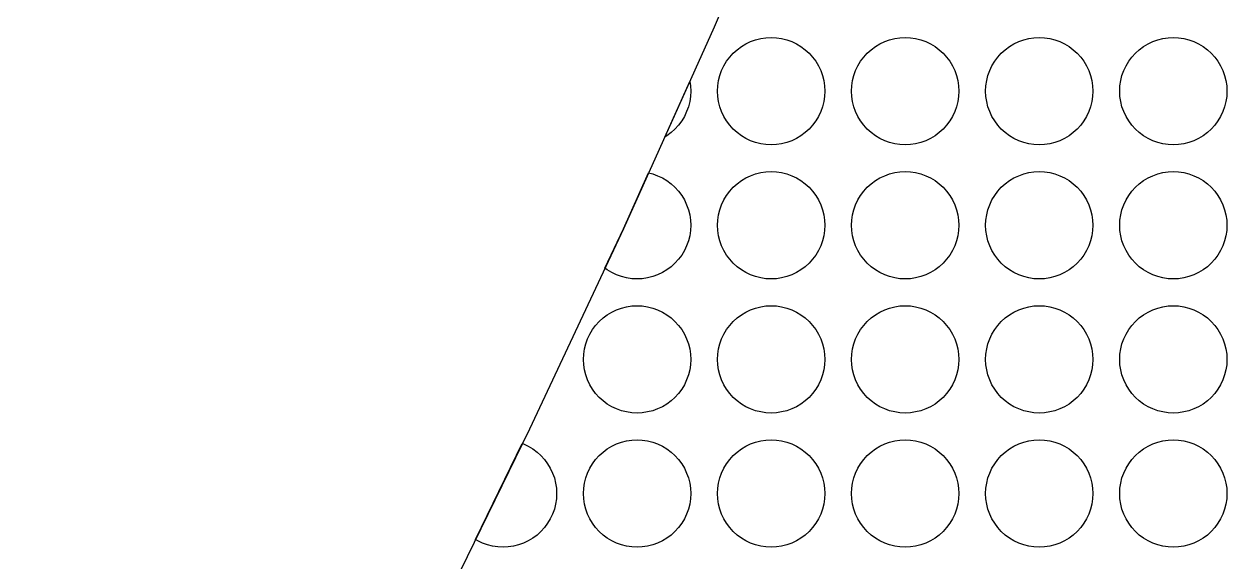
# Model space of a CAD drawing. Header units: millimetres. Extents: x 16 to 138, y -290 to -202.
# Drawn here: x 19.82 to 42.26, y -255.72 to -245.69 of the extents above; entities that cross this region are included whole.
import ezdxf

# ---------------------------------------------------------------- set-up
doc = ezdxf.new("R2010")
doc.units = ezdxf.units.MM
doc.layers.add('background', color=7, linetype='Continuous')
doc.layers.add('outline_2', color=3, linetype='Continuous')

msp = doc.modelspace()

# ---------------------------------------------------------------- linework, layer by layer
at = {"layer": 'background'}
for points in [[(34.755, -246.943), (34.751, -247.041), (34.736, -247.138), (34.712, -247.233), (34.679, -247.325), (34.637, -247.414), (34.587, -247.498), (34.528, -247.577), (34.462, -247.65), (34.39, -247.716), (34.311, -247.774), (34.227, -247.824), (34.138, -247.866), (34.046, -247.899), (33.95, -247.923), (33.853, -247.938), (33.755, -247.943), (33.657, -247.938), (33.56, -247.923), (33.465, -247.899), (33.373, -247.866), (33.284, -247.824), (33.2, -247.774), (33.121, -247.716), (33.048, -247.65), (32.982, -247.577), (32.924, -247.498), (32.873, -247.414), (32.831, -247.325), (32.798, -247.233), (32.775, -247.138), (32.76, -247.041), (32.755, -246.943), (32.76, -246.845), (32.775, -246.747), (32.798, -246.652), (32.831, -246.56), (32.873, -246.471), (32.924, -246.387), (32.982, -246.308), (33.048, -246.235), (33.121, -246.17), (33.2, -246.111), (33.284, -246.061), (33.373, -246.019), (33.465, -245.986), (33.56, -245.962), (33.657, -245.947), (33.755, -245.943), (33.853, -245.947), (33.95, -245.962), (34.046, -245.986), (34.138, -246.019), (34.227, -246.061), (34.311, -246.111), (34.39, -246.17), (34.462, -246.235), (34.528, -246.308), (34.587, -246.387), (34.637, -246.471), (34.679, -246.56), (34.712, -246.652), (34.736, -246.747), (34.751, -246.845)], [(37.255, -246.943), (37.251, -247.041), (37.236, -247.138), (37.212, -247.233), (37.179, -247.325), (37.137, -247.414), (37.087, -247.498), (37.028, -247.577), (36.962, -247.65), (36.89, -247.716), (36.811, -247.774), (36.727, -247.824), (36.638, -247.866), (36.546, -247.899), (36.45, -247.923), (36.353, -247.938), (36.255, -247.943), (36.157, -247.938), (36.06, -247.923), (35.965, -247.899), (35.873, -247.866), (35.784, -247.824), (35.7, -247.774), (35.621, -247.716), (35.548, -247.65), (35.482, -247.577), (35.424, -247.498), (35.373, -247.414), (35.331, -247.325), (35.298, -247.233), (35.275, -247.138), (35.26, -247.041), (35.255, -246.943), (35.26, -246.845), (35.275, -246.747), (35.298, -246.652), (35.331, -246.56), (35.373, -246.471), (35.424, -246.387), (35.482, -246.308), (35.548, -246.235), (35.621, -246.17), (35.7, -246.111), (35.784, -246.061), (35.873, -246.019), (35.965, -245.986), (36.06, -245.962), (36.157, -245.947), (36.255, -245.943), (36.353, -245.947), (36.45, -245.962), (36.546, -245.986), (36.638, -246.019), (36.727, -246.061), (36.811, -246.111), (36.89, -246.17), (36.962, -246.235), (37.028, -246.308), (37.087, -246.387), (37.137, -246.471), (37.179, -246.56), (37.212, -246.652), (37.236, -246.747), (37.251, -246.845)], [(39.755, -246.943), (39.751, -247.041), (39.736, -247.138), (39.712, -247.233), (39.679, -247.325), (39.637, -247.414), (39.587, -247.498), (39.528, -247.577), (39.462, -247.65), (39.39, -247.716), (39.311, -247.774), (39.227, -247.824), (39.138, -247.866), (39.046, -247.899), (38.95, -247.923), (38.853, -247.938), (38.755, -247.943), (38.657, -247.938), (38.56, -247.923), (38.465, -247.899), (38.373, -247.866), (38.284, -247.824), (38.2, -247.774), (38.121, -247.716), (38.048, -247.65), (37.982, -247.577), (37.924, -247.498), (37.873, -247.414), (37.831, -247.325), (37.798, -247.233), (37.775, -247.138), (37.76, -247.041), (37.755, -246.943), (37.76, -246.845), (37.775, -246.747), (37.798, -246.652), (37.831, -246.56), (37.873, -246.471), (37.924, -246.387), (37.982, -246.308), (38.048, -246.235), (38.121, -246.17), (38.2, -246.111), (38.284, -246.061), (38.373, -246.019), (38.465, -245.986), (38.56, -245.962), (38.657, -245.947), (38.755, -245.943), (38.853, -245.947), (38.95, -245.962), (39.046, -245.986), (39.138, -246.019), (39.227, -246.061), (39.311, -246.111), (39.39, -246.17), (39.462, -246.235), (39.528, -246.308), (39.587, -246.387), (39.637, -246.471), (39.679, -246.56), (39.712, -246.652), (39.736, -246.747), (39.751, -246.845)], [(42.255, -246.943), (42.251, -247.041), (42.236, -247.138), (42.212, -247.233), (42.179, -247.325), (42.137, -247.414), (42.087, -247.498), (42.028, -247.577), (41.962, -247.65), (41.89, -247.716), (41.811, -247.774), (41.727, -247.824), (41.638, -247.866), (41.546, -247.899), (41.45, -247.923), (41.353, -247.938), (41.255, -247.943), (41.157, -247.938), (41.06, -247.923), (40.965, -247.899), (40.873, -247.866), (40.784, -247.824), (40.7, -247.774), (40.621, -247.716), (40.548, -247.65), (40.482, -247.577), (40.424, -247.498), (40.373, -247.414), (40.331, -247.325), (40.298, -247.233), (40.275, -247.138), (40.26, -247.041), (40.255, -246.943), (40.26, -246.845), (40.275, -246.747), (40.298, -246.652), (40.331, -246.56), (40.373, -246.471), (40.424, -246.387), (40.482, -246.308), (40.548, -246.235), (40.621, -246.17), (40.7, -246.111), (40.784, -246.061), (40.873, -246.019), (40.965, -245.986), (41.06, -245.962), (41.157, -245.947), (41.255, -245.943), (41.353, -245.947), (41.45, -245.962), (41.546, -245.986), (41.638, -246.019), (41.727, -246.061), (41.811, -246.111), (41.89, -246.17), (41.962, -246.235), (42.028, -246.308), (42.087, -246.387), (42.137, -246.471), (42.179, -246.56), (42.212, -246.652), (42.236, -246.747), (42.251, -246.845)], [(32.238, -246.761), (32.251, -246.845), (32.255, -246.943), (32.251, -247.041), (32.236, -247.138), (32.212, -247.233), (32.179, -247.325), (32.137, -247.414), (32.087, -247.498), (32.028, -247.577), (31.962, -247.65), (31.89, -247.716), (31.811, -247.774), (31.771, -247.798)], [(31, -249.509), (31.47, -248.467), (31.546, -248.486), (31.638, -248.519), (31.727, -248.561), (31.811, -248.611), (31.89, -248.67), (31.962, -248.735), (32.028, -248.808), (32.087, -248.887), (32.137, -248.971), (32.179, -249.06), (32.212, -249.152), (32.236, -249.247), (32.251, -249.345), (32.255, -249.443), (32.251, -249.541), (32.236, -249.638), (32.212, -249.733), (32.179, -249.825), (32.137, -249.914), (32.087, -249.998), (32.028, -250.077), (31.962, -250.15), (31.89, -250.216), (31.811, -250.274), (31.727, -250.324), (31.638, -250.366), (31.546, -250.399), (31.45, -250.423), (31.353, -250.438), (31.255, -250.443), (31.157, -250.438), (31.06, -250.423), (30.965, -250.399), (30.873, -250.366), (30.784, -250.324), (30.7, -250.274), (30.656, -250.242)], [(34.755, -249.443), (34.751, -249.541), (34.736, -249.638), (34.712, -249.733), (34.679, -249.825), (34.637, -249.914), (34.587, -249.998), (34.528, -250.077), (34.462, -250.15), (34.39, -250.216), (34.311, -250.274), (34.227, -250.324), (34.138, -250.366), (34.046, -250.399), (33.95, -250.423), (33.853, -250.438), (33.755, -250.443), (33.657, -250.438), (33.56, -250.423), (33.465, -250.399), (33.373, -250.366), (33.284, -250.324), (33.2, -250.274), (33.121, -250.216), (33.048, -250.15), (32.982, -250.077), (32.924, -249.998), (32.873, -249.914), (32.831, -249.825), (32.798, -249.733), (32.775, -249.638), (32.76, -249.541), (32.755, -249.443), (32.76, -249.345), (32.775, -249.247), (32.798, -249.152), (32.831, -249.06), (32.873, -248.971), (32.924, -248.887), (32.982, -248.808), (33.048, -248.735), (33.121, -248.67), (33.2, -248.611), (33.284, -248.561), (33.373, -248.519), (33.465, -248.486), (33.56, -248.462), (33.657, -248.447), (33.755, -248.443), (33.853, -248.447), (33.95, -248.462), (34.046, -248.486), (34.138, -248.519), (34.227, -248.561), (34.311, -248.611), (34.39, -248.67), (34.462, -248.735), (34.528, -248.808), (34.587, -248.887), (34.637, -248.971), (34.679, -249.06), (34.712, -249.152), (34.736, -249.247), (34.751, -249.345)], [(37.255, -249.443), (37.251, -249.541), (37.236, -249.638), (37.212, -249.733), (37.179, -249.825), (37.137, -249.914), (37.087, -249.998), (37.028, -250.077), (36.962, -250.15), (36.89, -250.216), (36.811, -250.274), (36.727, -250.324), (36.638, -250.366), (36.546, -250.399), (36.45, -250.423), (36.353, -250.438), (36.255, -250.443), (36.157, -250.438), (36.06, -250.423), (35.965, -250.399), (35.873, -250.366), (35.784, -250.324), (35.7, -250.274), (35.621, -250.216), (35.548, -250.15), (35.482, -250.077), (35.424, -249.998), (35.373, -249.914), (35.331, -249.825), (35.298, -249.733), (35.275, -249.638), (35.26, -249.541), (35.255, -249.443), (35.26, -249.345), (35.275, -249.247), (35.298, -249.152), (35.331, -249.06), (35.373, -248.971), (35.424, -248.887), (35.482, -248.808), (35.548, -248.735), (35.621, -248.67), (35.7, -248.611), (35.784, -248.561), (35.873, -248.519), (35.965, -248.486), (36.06, -248.462), (36.157, -248.447), (36.255, -248.443), (36.353, -248.447), (36.45, -248.462), (36.546, -248.486), (36.638, -248.519), (36.727, -248.561), (36.811, -248.611), (36.89, -248.67), (36.962, -248.735), (37.028, -248.808), (37.087, -248.887), (37.137, -248.971), (37.179, -249.06), (37.212, -249.152), (37.236, -249.247), (37.251, -249.345)], [(39.755, -249.443), (39.751, -249.541), (39.736, -249.638), (39.712, -249.733), (39.679, -249.825), (39.637, -249.914), (39.587, -249.998), (39.528, -250.077), (39.462, -250.15), (39.39, -250.216), (39.311, -250.274), (39.227, -250.324), (39.138, -250.366), (39.046, -250.399), (38.95, -250.423), (38.853, -250.438), (38.755, -250.443), (38.657, -250.438), (38.56, -250.423), (38.465, -250.399), (38.373, -250.366), (38.284, -250.324), (38.2, -250.274), (38.121, -250.216), (38.048, -250.15), (37.982, -250.077), (37.924, -249.998), (37.873, -249.914), (37.831, -249.825), (37.798, -249.733), (37.775, -249.638), (37.76, -249.541), (37.755, -249.443), (37.76, -249.345), (37.775, -249.247), (37.798, -249.152), (37.831, -249.06), (37.873, -248.971), (37.924, -248.887), (37.982, -248.808), (38.048, -248.735), (38.121, -248.67), (38.2, -248.611), (38.284, -248.561), (38.373, -248.519), (38.465, -248.486), (38.56, -248.462), (38.657, -248.447), (38.755, -248.443), (38.853, -248.447), (38.95, -248.462), (39.046, -248.486), (39.138, -248.519), (39.227, -248.561), (39.311, -248.611), (39.39, -248.67), (39.462, -248.735), (39.528, -248.808), (39.587, -248.887), (39.637, -248.971), (39.679, -249.06), (39.712, -249.152), (39.736, -249.247), (39.751, -249.345)], [(42.255, -249.443), (42.251, -249.541), (42.236, -249.638), (42.212, -249.733), (42.179, -249.825), (42.137, -249.914), (42.087, -249.998), (42.028, -250.077), (41.962, -250.15), (41.89, -250.216), (41.811, -250.274), (41.727, -250.324), (41.638, -250.366), (41.546, -250.399), (41.45, -250.423), (41.353, -250.438), (41.255, -250.443), (41.157, -250.438), (41.06, -250.423), (40.965, -250.399), (40.873, -250.366), (40.784, -250.324), (40.7, -250.274), (40.621, -250.216), (40.548, -250.15), (40.482, -250.077), (40.424, -249.998), (40.373, -249.914), (40.331, -249.825), (40.298, -249.733), (40.275, -249.638), (40.26, -249.541), (40.255, -249.443), (40.26, -249.345), (40.275, -249.247), (40.298, -249.152), (40.331, -249.06), (40.373, -248.971), (40.424, -248.887), (40.482, -248.808), (40.548, -248.735), (40.621, -248.67), (40.7, -248.611), (40.784, -248.561), (40.873, -248.519), (40.965, -248.486), (41.06, -248.462), (41.157, -248.447), (41.255, -248.443), (41.353, -248.447), (41.45, -248.462), (41.546, -248.486), (41.638, -248.519), (41.727, -248.561), (41.811, -248.611), (41.89, -248.67), (41.962, -248.735), (42.028, -248.808), (42.087, -248.887), (42.137, -248.971), (42.179, -249.06), (42.212, -249.152), (42.236, -249.247), (42.251, -249.345)], [(32.255, -251.943), (32.251, -252.041), (32.236, -252.138), (32.212, -252.233), (32.179, -252.325), (32.137, -252.414), (32.087, -252.498), (32.028, -252.577), (31.962, -252.65), (31.89, -252.716), (31.811, -252.774), (31.727, -252.824), (31.638, -252.866), (31.546, -252.899), (31.45, -252.923), (31.353, -252.938), (31.255, -252.943), (31.157, -252.938), (31.06, -252.923), (30.965, -252.899), (30.873, -252.866), (30.784, -252.824), (30.7, -252.774), (30.621, -252.716), (30.548, -252.65), (30.482, -252.577), (30.424, -252.498), (30.373, -252.414), (30.331, -252.325), (30.298, -252.233), (30.275, -252.138), (30.26, -252.041), (30.255, -251.943), (30.26, -251.845), (30.275, -251.747), (30.298, -251.652), (30.331, -251.56), (30.373, -251.471), (30.424, -251.387), (30.482, -251.308), (30.548, -251.235), (30.621, -251.17), (30.7, -251.111), (30.784, -251.061), (30.873, -251.019), (30.965, -250.986), (31.06, -250.962), (31.157, -250.947), (31.255, -250.943), (31.353, -250.947), (31.45, -250.962), (31.546, -250.986), (31.638, -251.019), (31.727, -251.061), (31.811, -251.111), (31.89, -251.17), (31.962, -251.235), (32.028, -251.308), (32.087, -251.387), (32.137, -251.471), (32.179, -251.56), (32.212, -251.652), (32.236, -251.747), (32.251, -251.845)], [(34.755, -251.943), (34.751, -252.041), (34.736, -252.138), (34.712, -252.233), (34.679, -252.325), (34.637, -252.414), (34.587, -252.498), (34.528, -252.577), (34.462, -252.65), (34.39, -252.716), (34.311, -252.774), (34.227, -252.824), (34.138, -252.866), (34.046, -252.899), (33.95, -252.923), (33.853, -252.938), (33.755, -252.943), (33.657, -252.938), (33.56, -252.923), (33.465, -252.899), (33.373, -252.866), (33.284, -252.824), (33.2, -252.774), (33.121, -252.716), (33.048, -252.65), (32.982, -252.577), (32.924, -252.498), (32.873, -252.414), (32.831, -252.325), (32.798, -252.233), (32.775, -252.138), (32.76, -252.041), (32.755, -251.943), (32.76, -251.845), (32.775, -251.747), (32.798, -251.652), (32.831, -251.56), (32.873, -251.471), (32.924, -251.387), (32.982, -251.308), (33.048, -251.235), (33.121, -251.17), (33.2, -251.111), (33.284, -251.061), (33.373, -251.019), (33.465, -250.986), (33.56, -250.962), (33.657, -250.947), (33.755, -250.943), (33.853, -250.947), (33.95, -250.962), (34.046, -250.986), (34.138, -251.019), (34.227, -251.061), (34.311, -251.111), (34.39, -251.17), (34.462, -251.235), (34.528, -251.308), (34.587, -251.387), (34.637, -251.471), (34.679, -251.56), (34.712, -251.652), (34.736, -251.747), (34.751, -251.845)], [(37.255, -251.943), (37.251, -252.041), (37.236, -252.138), (37.212, -252.233), (37.179, -252.325), (37.137, -252.414), (37.087, -252.498), (37.028, -252.577), (36.962, -252.65), (36.89, -252.716), (36.811, -252.774), (36.727, -252.824), (36.638, -252.866), (36.546, -252.899), (36.45, -252.923), (36.353, -252.938), (36.255, -252.943), (36.157, -252.938), (36.06, -252.923), (35.965, -252.899), (35.873, -252.866), (35.784, -252.824), (35.7, -252.774), (35.621, -252.716), (35.548, -252.65), (35.482, -252.577), (35.424, -252.498), (35.373, -252.414), (35.331, -252.325), (35.298, -252.233), (35.275, -252.138), (35.26, -252.041), (35.255, -251.943), (35.26, -251.845), (35.275, -251.747), (35.298, -251.652), (35.331, -251.56), (35.373, -251.471), (35.424, -251.387), (35.482, -251.308), (35.548, -251.235), (35.621, -251.17), (35.7, -251.111), (35.784, -251.061), (35.873, -251.019), (35.965, -250.986), (36.06, -250.962), (36.157, -250.947), (36.255, -250.943), (36.353, -250.947), (36.45, -250.962), (36.546, -250.986), (36.638, -251.019), (36.727, -251.061), (36.811, -251.111), (36.89, -251.17), (36.962, -251.235), (37.028, -251.308), (37.087, -251.387), (37.137, -251.471), (37.179, -251.56), (37.212, -251.652), (37.236, -251.747), (37.251, -251.845)], [(39.755, -251.943), (39.751, -252.041), (39.736, -252.138), (39.712, -252.233), (39.679, -252.325), (39.637, -252.414), (39.587, -252.498), (39.528, -252.577), (39.462, -252.65), (39.39, -252.716), (39.311, -252.774), (39.227, -252.824), (39.138, -252.866), (39.046, -252.899), (38.95, -252.923), (38.853, -252.938), (38.755, -252.943), (38.657, -252.938), (38.56, -252.923), (38.465, -252.899), (38.373, -252.866), (38.284, -252.824), (38.2, -252.774), (38.121, -252.716), (38.048, -252.65), (37.982, -252.577), (37.924, -252.498), (37.873, -252.414), (37.831, -252.325), (37.798, -252.233), (37.775, -252.138), (37.76, -252.041), (37.755, -251.943), (37.76, -251.845), (37.775, -251.747), (37.798, -251.652), (37.831, -251.56), (37.873, -251.471), (37.924, -251.387), (37.982, -251.308), (38.048, -251.235), (38.121, -251.17), (38.2, -251.111), (38.284, -251.061), (38.373, -251.019), (38.465, -250.986), (38.56, -250.962), (38.657, -250.947), (38.755, -250.943), (38.853, -250.947), (38.95, -250.962), (39.046, -250.986), (39.138, -251.019), (39.227, -251.061), (39.311, -251.111), (39.39, -251.17), (39.462, -251.235), (39.528, -251.308), (39.587, -251.387), (39.637, -251.471), (39.679, -251.56), (39.712, -251.652), (39.736, -251.747), (39.751, -251.845)], [(42.255, -251.943), (42.251, -252.041), (42.236, -252.138), (42.212, -252.233), (42.179, -252.325), (42.137, -252.414), (42.087, -252.498), (42.028, -252.577), (41.962, -252.65), (41.89, -252.716), (41.811, -252.774), (41.727, -252.824), (41.638, -252.866), (41.546, -252.899), (41.45, -252.923), (41.353, -252.938), (41.255, -252.943), (41.157, -252.938), (41.06, -252.923), (40.965, -252.899), (40.873, -252.866), (40.784, -252.824), (40.7, -252.774), (40.621, -252.716), (40.548, -252.65), (40.482, -252.577), (40.424, -252.498), (40.373, -252.414), (40.331, -252.325), (40.298, -252.233), (40.275, -252.138), (40.26, -252.041), (40.255, -251.943), (40.26, -251.845), (40.275, -251.747), (40.298, -251.652), (40.331, -251.56), (40.373, -251.471), (40.424, -251.387), (40.482, -251.308), (40.548, -251.235), (40.621, -251.17), (40.7, -251.111), (40.784, -251.061), (40.873, -251.019), (40.965, -250.986), (41.06, -250.962), (41.157, -250.947), (41.255, -250.943), (41.353, -250.947), (41.45, -250.962), (41.546, -250.986), (41.638, -251.019), (41.727, -251.061), (41.811, -251.111), (41.89, -251.17), (41.962, -251.235), (42.028, -251.308), (42.087, -251.387), (42.137, -251.471), (42.179, -251.56), (42.212, -251.652), (42.236, -251.747), (42.251, -251.845)], [(32.255, -254.443), (32.251, -254.541), (32.236, -254.638), (32.212, -254.733), (32.179, -254.825), (32.137, -254.914), (32.087, -254.998), (32.028, -255.077), (31.962, -255.15), (31.89, -255.216), (31.811, -255.274), (31.727, -255.324), (31.638, -255.366), (31.546, -255.399), (31.45, -255.423), (31.353, -255.438), (31.255, -255.443), (31.157, -255.438), (31.06, -255.423), (30.965, -255.399), (30.873, -255.366), (30.784, -255.324), (30.7, -255.274), (30.621, -255.216), (30.548, -255.15), (30.482, -255.077), (30.424, -254.998), (30.373, -254.914), (30.331, -254.825), (30.298, -254.733), (30.275, -254.638), (30.26, -254.541), (30.255, -254.443), (30.26, -254.345), (30.275, -254.247), (30.298, -254.152), (30.331, -254.06), (30.373, -253.971), (30.424, -253.887), (30.482, -253.808), (30.548, -253.735), (30.621, -253.67), (30.7, -253.611), (30.784, -253.561), (30.873, -253.519), (30.965, -253.486), (31.06, -253.462), (31.157, -253.447), (31.255, -253.443), (31.353, -253.447), (31.45, -253.462), (31.546, -253.486), (31.638, -253.519), (31.727, -253.561), (31.811, -253.611), (31.89, -253.67), (31.962, -253.735), (32.028, -253.808), (32.087, -253.887), (32.137, -253.971), (32.179, -254.06), (32.212, -254.152), (32.236, -254.247), (32.251, -254.345)], [(34.755, -254.443), (34.751, -254.541), (34.736, -254.638), (34.712, -254.733), (34.679, -254.825), (34.637, -254.914), (34.587, -254.998), (34.528, -255.077), (34.462, -255.15), (34.39, -255.216), (34.311, -255.274), (34.227, -255.324), (34.138, -255.366), (34.046, -255.399), (33.95, -255.423), (33.853, -255.438), (33.755, -255.443), (33.657, -255.438), (33.56, -255.423), (33.465, -255.399), (33.373, -255.366), (33.284, -255.324), (33.2, -255.274), (33.121, -255.216), (33.048, -255.15), (32.982, -255.077), (32.924, -254.998), (32.873, -254.914), (32.831, -254.825), (32.798, -254.733), (32.775, -254.638), (32.76, -254.541), (32.755, -254.443), (32.76, -254.345), (32.775, -254.247), (32.798, -254.152), (32.831, -254.06), (32.873, -253.971), (32.924, -253.887), (32.982, -253.808), (33.048, -253.735), (33.121, -253.67), (33.2, -253.611), (33.284, -253.561), (33.373, -253.519), (33.465, -253.486), (33.56, -253.462), (33.657, -253.447), (33.755, -253.443), (33.853, -253.447), (33.95, -253.462), (34.046, -253.486), (34.138, -253.519), (34.227, -253.561), (34.311, -253.611), (34.39, -253.67), (34.462, -253.735), (34.528, -253.808), (34.587, -253.887), (34.637, -253.971), (34.679, -254.06), (34.712, -254.152), (34.736, -254.247), (34.751, -254.345)], [(37.255, -254.443), (37.251, -254.541), (37.236, -254.638), (37.212, -254.733), (37.179, -254.825), (37.137, -254.914), (37.087, -254.998), (37.028, -255.077), (36.962, -255.15), (36.89, -255.216), (36.811, -255.274), (36.727, -255.324), (36.638, -255.366), (36.546, -255.399), (36.45, -255.423), (36.353, -255.438), (36.255, -255.443), (36.157, -255.438), (36.06, -255.423), (35.965, -255.399), (35.873, -255.366), (35.784, -255.324), (35.7, -255.274), (35.621, -255.216), (35.548, -255.15), (35.482, -255.077), (35.424, -254.998), (35.373, -254.914), (35.331, -254.825), (35.298, -254.733), (35.275, -254.638), (35.26, -254.541), (35.255, -254.443), (35.26, -254.345), (35.275, -254.247), (35.298, -254.152), (35.331, -254.06), (35.373, -253.971), (35.424, -253.887), (35.482, -253.808), (35.548, -253.735), (35.621, -253.67), (35.7, -253.611), (35.784, -253.561), (35.873, -253.519), (35.965, -253.486), (36.06, -253.462), (36.157, -253.447), (36.255, -253.443), (36.353, -253.447), (36.45, -253.462), (36.546, -253.486), (36.638, -253.519), (36.727, -253.561), (36.811, -253.611), (36.89, -253.67), (36.962, -253.735), (37.028, -253.808), (37.087, -253.887), (37.137, -253.971), (37.179, -254.06), (37.212, -254.152), (37.236, -254.247), (37.251, -254.345)], [(39.755, -254.443), (39.751, -254.541), (39.736, -254.638), (39.712, -254.733), (39.679, -254.825), (39.637, -254.914), (39.587, -254.998), (39.528, -255.077), (39.462, -255.15), (39.39, -255.216), (39.311, -255.274), (39.227, -255.324), (39.138, -255.366), (39.046, -255.399), (38.95, -255.423), (38.853, -255.438), (38.755, -255.443), (38.657, -255.438), (38.56, -255.423), (38.465, -255.399), (38.373, -255.366), (38.284, -255.324), (38.2, -255.274), (38.121, -255.216), (38.048, -255.15), (37.982, -255.077), (37.924, -254.998), (37.873, -254.914), (37.831, -254.825), (37.798, -254.733), (37.775, -254.638), (37.76, -254.541), (37.755, -254.443), (37.76, -254.345), (37.775, -254.247), (37.798, -254.152), (37.831, -254.06), (37.873, -253.971), (37.924, -253.887), (37.982, -253.808), (38.048, -253.735), (38.121, -253.67), (38.2, -253.611), (38.284, -253.561), (38.373, -253.519), (38.465, -253.486), (38.56, -253.462), (38.657, -253.447), (38.755, -253.443), (38.853, -253.447), (38.95, -253.462), (39.046, -253.486), (39.138, -253.519), (39.227, -253.561), (39.311, -253.611), (39.39, -253.67), (39.462, -253.735), (39.528, -253.808), (39.587, -253.887), (39.637, -253.971), (39.679, -254.06), (39.712, -254.152), (39.736, -254.247), (39.751, -254.345)], [(42.255, -254.443), (42.251, -254.541), (42.236, -254.638), (42.212, -254.733), (42.179, -254.825), (42.137, -254.914), (42.087, -254.998), (42.028, -255.077), (41.962, -255.15), (41.89, -255.216), (41.811, -255.274), (41.727, -255.324), (41.638, -255.366), (41.546, -255.399), (41.45, -255.423), (41.353, -255.438), (41.255, -255.443), (41.157, -255.438), (41.06, -255.423), (40.965, -255.399), (40.873, -255.366), (40.784, -255.324), (40.7, -255.274), (40.621, -255.216), (40.548, -255.15), (40.482, -255.077), (40.424, -254.998), (40.373, -254.914), (40.331, -254.825), (40.298, -254.733), (40.275, -254.638), (40.26, -254.541), (40.255, -254.443), (40.26, -254.345), (40.275, -254.247), (40.298, -254.152), (40.331, -254.06), (40.373, -253.971), (40.424, -253.887), (40.482, -253.808), (40.548, -253.735), (40.621, -253.67), (40.7, -253.611), (40.784, -253.561), (40.873, -253.519), (40.965, -253.486), (41.06, -253.462), (41.157, -253.447), (41.255, -253.443), (41.353, -253.447), (41.45, -253.462), (41.546, -253.486), (41.638, -253.519), (41.727, -253.561), (41.811, -253.611), (41.89, -253.67), (41.962, -253.735), (42.028, -253.808), (42.087, -253.887), (42.137, -253.971), (42.179, -254.06), (42.212, -254.152), (42.236, -254.247), (42.251, -254.345)], [(29.115, -253.51), (29.138, -253.519), (29.227, -253.561), (29.311, -253.611), (29.39, -253.67), (29.462, -253.735), (29.528, -253.808), (29.587, -253.887), (29.637, -253.971), (29.679, -254.06), (29.712, -254.152), (29.736, -254.247), (29.751, -254.345), (29.755, -254.443), (29.751, -254.541), (29.736, -254.638), (29.712, -254.733), (29.679, -254.825), (29.637, -254.914), (29.587, -254.998), (29.528, -255.077), (29.462, -255.15), (29.39, -255.216), (29.311, -255.274), (29.227, -255.324), (29.138, -255.366), (29.046, -255.399), (28.95, -255.423), (28.853, -255.438), (28.755, -255.443), (28.657, -255.438), (28.56, -255.423), (28.465, -255.399), (28.373, -255.366), (28.284, -255.324), (28.243, -255.3)]]:
    msp.add_lwpolyline(points, close=True, dxfattribs=at)
at = {"layer": 'outline_2'}
msp.add_lwpolyline([(34.318, -241.964), (32.693, -245.751), (31, -249.509), (29.247, -253.24), (27.441, -256.945), (25.589, -260.629), (23.697, -264.292), (21.773, -267.937), (19.823, -271.567)], dxfattribs=at)

doc.saveas('drawing.dxf')
